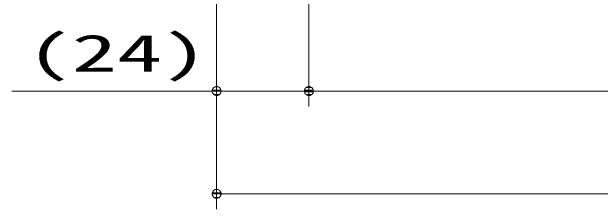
# Model space of a CAD drawing. Units: millimetres on the paper. Extents: x -305 to 305, y -152 to 152.
# Drawn here: x -248.28 to -210.02, y -108.81 to -95.99 of the extents above; entities that cross this region are included whole.
import ezdxf
from ezdxf.enums import TextEntityAlignment as Align

# ---------------------------------------------------------------- set-up
doc = ezdxf.new("R2010")
doc.units = ezdxf.units.MM
doc.layers.add('0-2_0', color=7, linetype='Continuous', lineweight=9)
doc.layers.add('0-3_S3', color=7, linetype='Continuous', lineweight=9)
doc.styles.add('ＭＳ ゴシック', font='')
doc.styles.get('ＭＳ ゴシック').set_extended_font_data('MS Gothic')

# ---------------------------------------------------------------- blocks, each defined once
blk = doc.blocks.new('_DOTSMALL')
at = {"layer": '0-2_0'}
for p, q in [((0.0746, 0.1), (-0.0746, 0.1)), ((0.1223, -0.0248), (-0.1223, -0.0248))]:
    blk.add_line(p, q, dxfattribs=at)
for points in [[(0.125, 0), (0.124, 0.0157), (0.1211, 0.0311), (0.1162, 0.046), (0.1095, 0.0602), (0.1011, 0.0735), (0.0911, 0.0856), (0.0797, 0.0963), (0.067, 0.1055), (0.0532, 0.1131), (0.0386, 0.1189), (0.0234, 0.1228), (0.0078, 0.1248), (-0.0078, 0.1248), (-0.0234, 0.1228), (-0.0386, 0.1189), (-0.0532, 0.1131), (-0.067, 0.1055), (-0.0797, 0.0963), (-0.0911, 0.0856), (-0.1011, 0.0735), (-0.1095, 0.0602), (-0.1162, 0.046), (-0.1211, 0.0311), (-0.124, 0.0157), (-0.125, 0), (0, 0)], [(-0.125, 0), (-0.124, -0.0157), (-0.1211, -0.0311), (-0.1162, -0.046), (-0.1095, -0.0602), (-0.1011, -0.0735), (-0.0911, -0.0856), (-0.0797, -0.0963), (-0.067, -0.1055), (-0.0532, -0.1131), (-0.0386, -0.1189), (-0.0234, -0.1228), (-0.0078, -0.1248), (0.0078, -0.1248), (0.0234, -0.1228), (0.0386, -0.1189), (0.0532, -0.1131), (0.067, -0.1055), (0.0797, -0.0963), (0.0911, -0.0856), (0.1011, -0.0735), (0.1095, -0.0602), (0.1162, -0.046), (0.1211, -0.0311), (0.124, -0.0157), (0.125, 0), (0, 0)]]:
    blk.add_lwpolyline(points, close=True, dxfattribs=at)

msp = doc.modelspace()

# ---------------------------------------------------------------- linework, layer by layer
at = {"layer": '0-3_S3'}
for p, q in [((-234.965, -81.85), (-234.965, -108.811)), ((-234.965, -81.85), (-234.965, -102.135)), ((-228.965, -81.85), (-228.965, -102.135)), ((-234.965, -101.135), (-248.285, -101.135)), ((-228.965, -101.135), (-234.965, -101.135)), ((-232.645, -101.135), (-230.325, -101.135)), ((-137.288, -101.135), (-228.965, -101.135)), ((-123.788, -107.811), (-234.965, -107.811))]:
    msp.add_line(p, q, dxfattribs=at)

# ---------------------------------------------------------------- block references
at = {"layer": '0-3_S3', "xscale": 2.32, "yscale": 2.32, "rotation": 180}
for p in [(-234.965, -101.135), (-228.965, -101.135), (-234.965, -107.811)]:
    msp.add_blockref('_DOTSMALL', p, dxfattribs=at)
at = {"layer": '0-3_S3', "xscale": 2.32, "yscale": 2.32}
msp.add_blockref('_DOTSMALL', (-228.965, -101.135), dxfattribs=at)

# ---------------------------------------------------------------- texts
at = {"layer": '0-3_S3', "style": 'ＭＳ ゴシック', "width": 1.8}
msp.add_text('(24)', height=2.405, dxfattribs=at).set_placement((-247.335, -100.597), align=Align.BOTTOM_LEFT)

doc.saveas('drawing.dxf')
